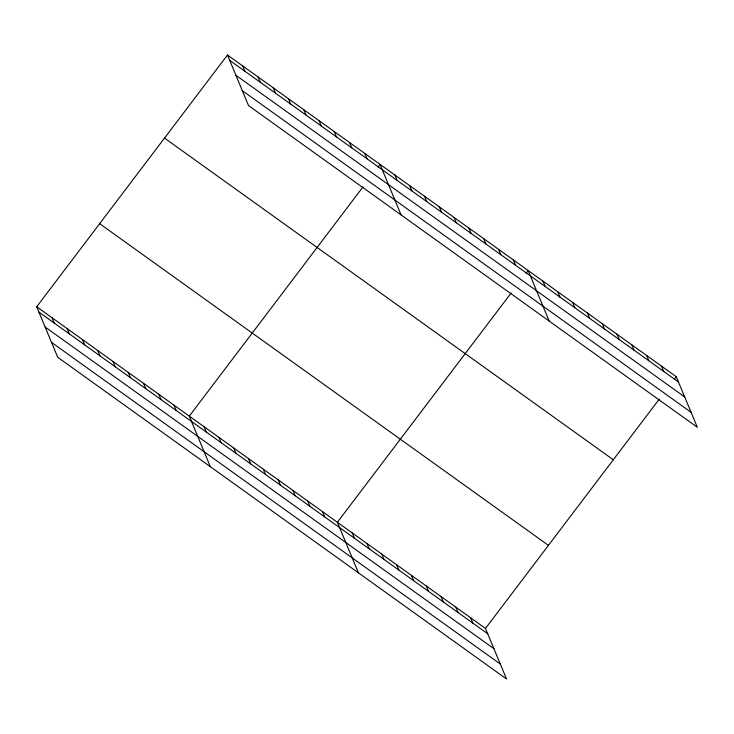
<?xml version="1.0" encoding="UTF-8"?>
<svg xmlns="http://www.w3.org/2000/svg" width="734" height="734" viewBox="0 0 734 734"><rect width="100%" height="100%" fill="white"/><g stroke="black" fill="none" stroke-linecap="round" stroke-linejoin="round"><path stroke-width="1.1" d="M36.7 306.757L485.486 628.432L506.524 678.978L57.738 357.302L36.7 306.757L227.476 55.022L676.262 376.698L697.3 427.243L248.514 105.568L227.476 55.022M363.009 186.895L189.289 416.123L210.328 466.668M378.093 166.994L380.065 164.398L401.103 214.943M511.112 293.049L337.383 522.278L358.421 572.823M526.195 273.149L528.159 270.552L549.197 321.097M485.486 628.432L659.205 399.204M674.289 379.294L676.262 376.698M229.696 60.353L678.482 382.029M235.908 75.281L684.694 396.956M242.303 90.649L691.089 412.324M164.517 138.093L613.303 459.768M99.659 223.686L548.436 545.362M38.92 312.088L487.706 633.763M45.132 327.006L493.918 648.682M51.527 342.374L500.313 664.05M661.453 366.082L663.674 371.413M646.645 355.467L648.856 360.798M631.827 344.852L634.048 350.182M617.019 334.236L619.239 339.567M602.21 323.621L604.431 328.96M587.402 313.014L589.622 318.345M572.593 302.399L574.814 307.729M557.785 291.783L559.996 297.114M542.967 281.168L545.188 286.499M513.35 259.937L515.571 265.268M498.542 249.321L500.762 254.652M483.734 238.706L485.954 244.037M468.925 228.09L471.136 233.421M454.107 217.475L456.328 222.806M439.299 206.86L441.519 212.19M424.491 196.244L426.711 201.575M409.682 185.629L411.902 190.959M394.874 175.013L397.094 180.344M364.807 153.461L367.018 158.792M349.549 142.524L351.76 147.855M334.291 131.588L336.502 136.919M319.024 120.651L321.244 125.982M303.766 109.715L305.986 115.045M288.508 98.778L290.728 104.109M273.25 87.832L275.47 93.163M257.992 76.896L260.212 82.226M242.734 65.959L244.954 71.29M470.678 617.817L472.889 623.148M455.86 607.201L458.08 612.532M441.051 596.586L443.272 601.917M426.243 585.971L428.463 591.301M411.435 575.355L413.655 580.686M396.626 564.74L398.846 570.07M381.818 554.124L384.038 559.455M367.009 543.509L369.22 548.839M352.192 532.893L354.412 538.224M322.575 511.662L324.795 516.993M307.766 501.047L309.987 506.377M292.958 490.431L295.178 495.762M278.149 479.816L280.36 485.146M263.332 469.2L265.552 474.531M248.523 458.585L250.744 463.916M233.715 447.969L235.935 453.3M218.906 437.354L221.127 442.685M204.098 426.738L206.318 432.069M174.031 405.186L176.243 410.517M158.773 394.25L160.985 399.58M143.506 383.313L145.727 388.644M128.248 372.377L130.468 377.707M112.99 361.44L115.21 366.771M97.732 350.503L99.952 355.834M82.474 339.567L84.694 344.897M67.216 328.63L69.436 333.961M51.958 317.694L54.178 323.024"/></g></svg>
